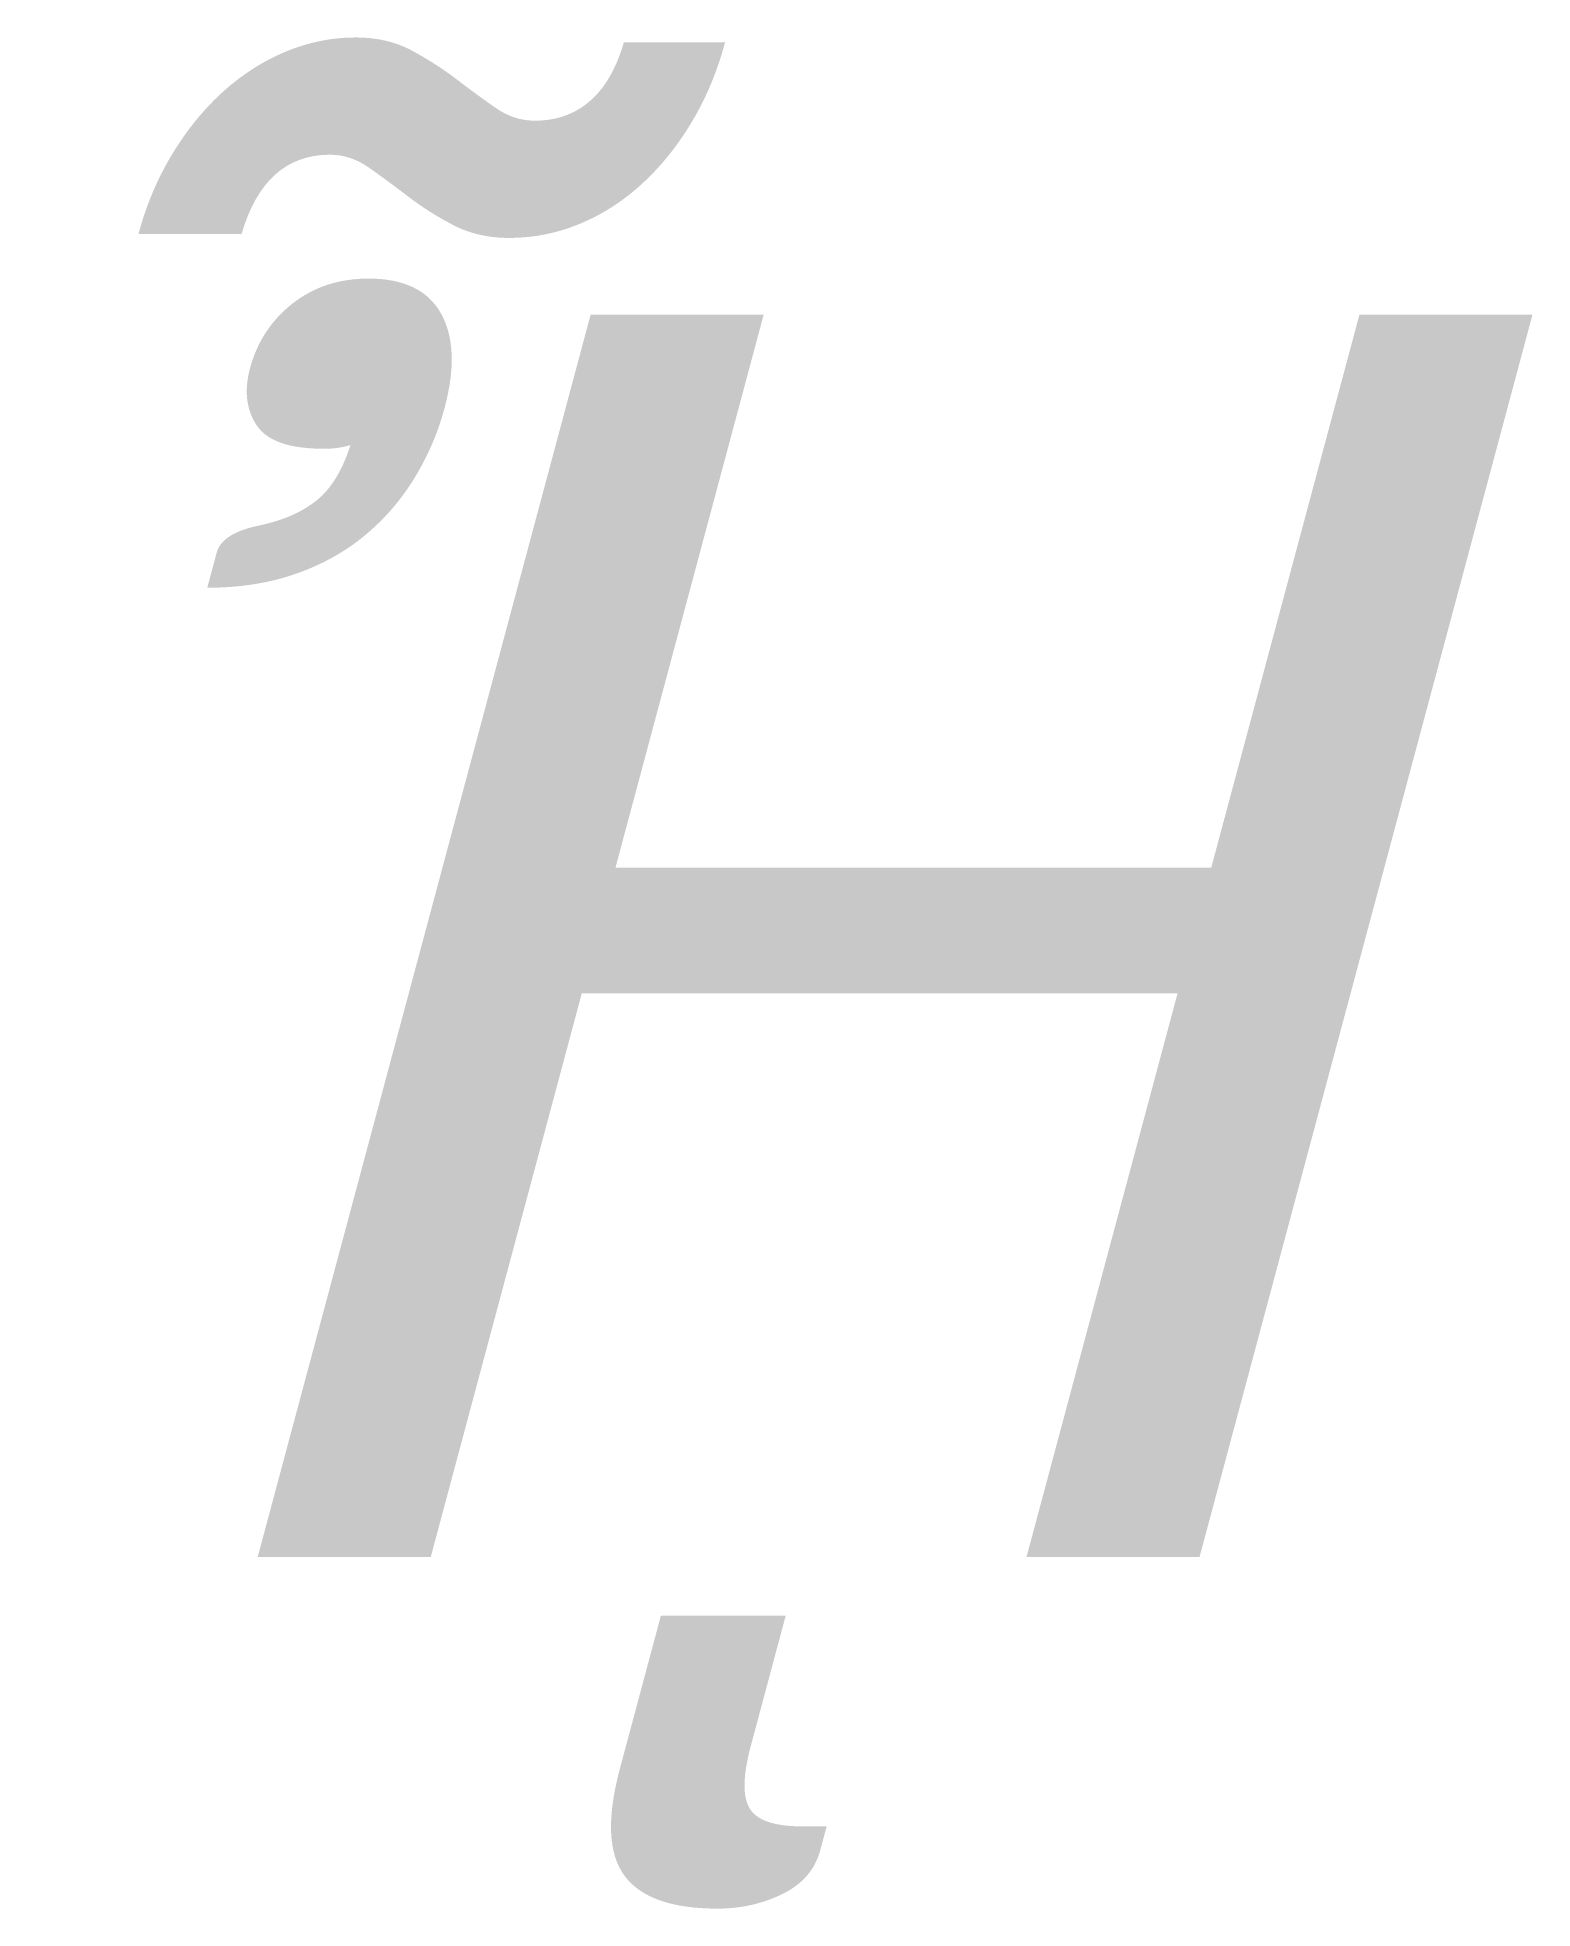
# Model space of a CAD drawing. Extents: x 569340 to 569460, y -206215 to -206064.
import ezdxf

# ---------------------------------------------------------------- set-up
doc = ezdxf.new("R2010")
doc.units = 0
doc.header["$LTSCALE"] = 0.6
doc.layers.add('АТМ', color=1, linetype='Continuous', lineweight=50)
doc.styles.add('GOST 2.304', font='calibri.ttf', dxfattribs={"oblique": 15, "height": 2.5})

msp = doc.modelspace()

# ---------------------------------------------------------------- texts
at = {"layer": 'АТМ', "lineweight": 25, "ltscale": 3, "insert": (569391.81, -206150.44), "char_height": 100, "width": 810, "attachment_point": 5, "style": 'GOST 2.304'}
msp.add_mtext('ᾞ', dxfattribs=at)

doc.saveas('drawing.dxf')
